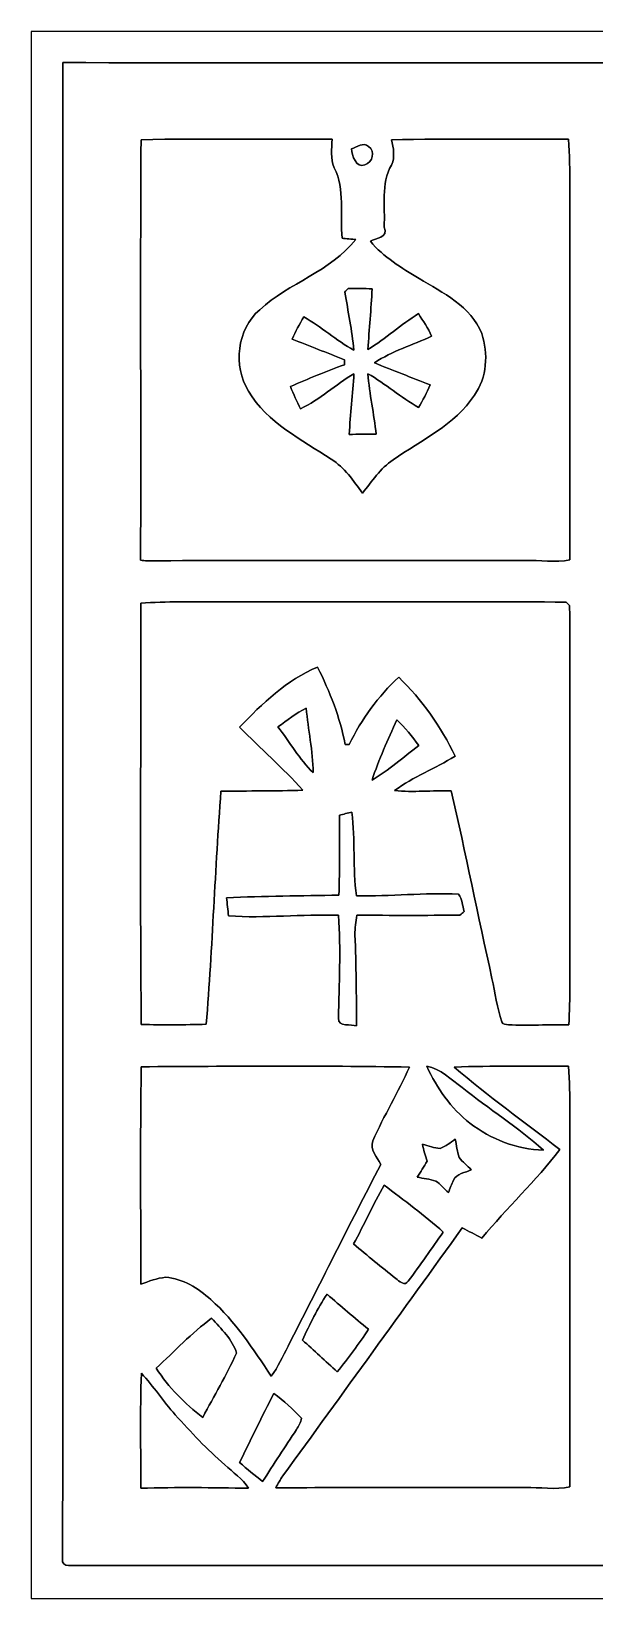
# Model space of a CAD drawing. Header units: centimetres. Extents: x -16.8 to 16.8, y -16.7 to 16.7.
# Drawn here: x -16.77 to -4.78, y -16.67 to 16.67 of the extents above; entities that cross this region are included whole.
import ezdxf

# ---------------------------------------------------------------- set-up
doc = ezdxf.new("R2010")
doc.units = ezdxf.units.CM
doc.header["$MEASUREMENT"] = 0
doc.layers.add('Layer 1', color=7, linetype='Continuous')

msp = doc.modelspace()

# ---------------------------------------------------------------- linework, layer by layer
at = {"layer": 'Layer 1', "color": 7}
for points, knots in [([(-16.77458, 16.66875), (-16.77458, 16.66875), (16.77458, 16.66875), (16.77458, 16.66875), (16.77458, 16.66875), (16.77458, 16.66875), (16.77458, -16.66875), (16.77458, -16.66875), (16.77458, -16.66875), (16.77458, -16.66875), (-16.77458, -16.66875), (-16.77458, -16.66875), (-16.77458, -16.66875), (-16.77458, -16.66875), (-16.77458, 16.66875), (-16.77458, 16.66875), (-16.77458, 16.66875), (-16.77458, 16.66875), (-16.77458, 16.66875), (-16.77458, 16.66875)], [0, 0, 0, 0, 0.16666667, 0.16666667, 0.16666667, 0.16666667, 0.33333333, 0.33333333, 0.33333333, 0.33333333, 0.5, 0.5, 0.5, 0.5, 0.66666667, 0.66666667, 0.66666667, 0.66666667, 1, 1, 1, 1]), ([(-16.1036, 16.00306), (-16.10536, 8.44056), (-16.1036, 0.87771), (-16.10431, -6.68514), (-16.10431, -6.68514), (-16.1096, -9.75184), (-16.09302, -12.81959), (-16.11418, -15.88594), (-16.11418, -15.88594), (-16.09337, -15.96425), (-15.99494, -15.96108), (-15.93003, -15.96566), (-15.93003, -15.96566), (-5.16079, -15.95226), (5.60952, -15.98013), (16.37877, -15.95191), (16.37877, -15.95191), (16.39923, -5.50157), (16.37665, 4.94877), (16.39006, 15.3991), (16.39006, 15.3991), (16.38018, 15.59772), (16.39429, 15.80162), (16.34984, 15.99671), (16.34984, 15.99671), (16.00341, 16.06268), (15.64287, 15.97484), (15.29292, 15.99882), (15.29292, 15.99882), (4.82741, 16.00094), (-5.63809, 15.99247), (-16.1036, 16.00306)], [0, 0, 0, 0, 0.11111111, 0.11111111, 0.11111111, 0.11111111, 0.22222222, 0.22222222, 0.22222222, 0.22222222, 0.33333333, 0.33333333, 0.33333333, 0.33333333, 0.44444444, 0.44444444, 0.44444444, 0.44444444, 0.55555556, 0.55555556, 0.55555556, 0.55555556, 0.66666667, 0.66666667, 0.66666667, 0.66666667, 0.77777778, 0.77777778, 0.77777778, 0.77777778, 1, 1, 1, 1]), ([(-14.43814, 14.36441), (-13.08312, 14.38945), (-11.72774, 14.37005), (-10.37237, 14.37534), (-10.37237, 14.37534), (-10.37237, 14.17355), (-10.41506, 13.95836), (-10.32475, 13.76856), (-10.32475, 13.76856), (-10.08803, 13.30254), (-10.21115, 12.76738), (-10.15683, 12.26608), (-10.15683, 12.26608), (-10.08415, 12.25973), (-9.93881, 12.24633), (-9.86614, 12.23998), (-9.86614, 12.23998), (-10.40342, 11.5637), (-11.28501, 11.31676), (-11.9126, 10.74773), (-11.9126, 10.74773), (-12.39626, 10.32827), (-12.48445, 9.55146), (-12.14896, 9.01594), (-12.14896, 9.01594), (-11.75456, 8.33579), (-11.01654, 7.98936), (-10.38931, 7.56638), (-10.38931, 7.56638), (-10.10285, 7.39316), (-9.91729, 7.10812), (-9.72361, 6.84459), (-9.72361, 6.84459), (-9.52359, 7.09648), (-9.34614, 7.37411), (-9.07027, 7.55297), (-9.07027, 7.55297), (-8.46984, 7.97419), (-7.75723, 8.2991), (-7.34025, 8.92916), (-7.34025, 8.92916), (-7.07425, 9.30275), (-7.04109, 9.81216), (-7.18397, 10.23973), (-7.18397, 10.23973), (-7.41433, 10.82604), (-8.01617, 11.10509), (-8.51958, 11.41236), (-8.51958, 11.41236), (-8.89071, 11.63814), (-9.27559, 11.86427), (-9.55604, 12.20294), (-9.55604, 12.20294), (-9.44809, 12.26608), (-9.15988, 12.28055), (-9.26394, 12.50421), (-9.26394, 12.50421), (-9.23114, 12.94377), (-9.34261, 13.42566), (-9.10449, 13.82501), (-9.10449, 13.82501), (-9.02829, 13.99716), (-9.06427, 14.18731), (-9.10519, 14.36264), (-9.10519, 14.36264), (-7.84931, 14.39086), (-6.59236, 14.3697), (-5.33612, 14.37499), (-5.33612, 14.37499), (-5.29237, 13.70577), (-5.31213, 13.03479), (-5.30895, 12.36486), (-5.30895, 12.36486), (-5.30825, 10.05311), (-5.31178, 7.74171), (-5.30719, 5.42996), (-5.30719, 5.42996), (-5.62046, 5.36011), (-5.94466, 5.42713), (-6.26181, 5.41232), (-6.26181, 5.41232), (-8.94362, 5.41514), (-11.62579, 5.42219), (-14.30726, 5.40702), (-14.30726, 5.40702), (-14.35453, 5.40985), (-14.40145, 5.41514), (-14.44837, 5.42043), (-14.44837, 5.42043), (-14.43778, 8.40176), (-14.4586, 11.38308), (-14.43814, 14.36441)], [0, 0, 0, 0, 0.04166667, 0.04166667, 0.04166667, 0.04166667, 0.08333333, 0.08333333, 0.08333333, 0.08333333, 0.125, 0.125, 0.125, 0.125, 0.16666667, 0.16666667, 0.16666667, 0.16666667, 0.20833333, 0.20833333, 0.20833333, 0.20833333, 0.25, 0.25, 0.25, 0.25, 0.29166667, 0.29166667, 0.29166667, 0.29166667, 0.33333333, 0.33333333, 0.33333333, 0.33333333, 0.375, 0.375, 0.375, 0.375, 0.41666667, 0.41666667, 0.41666667, 0.41666667, 0.45833333, 0.45833333, 0.45833333, 0.45833333, 0.5, 0.5, 0.5, 0.5, 0.54166667, 0.54166667, 0.54166667, 0.54166667, 0.58333333, 0.58333333, 0.58333333, 0.58333333, 0.625, 0.625, 0.625, 0.625, 0.66666667, 0.66666667, 0.66666667, 0.66666667, 0.70833333, 0.70833333, 0.70833333, 0.70833333, 0.75, 0.75, 0.75, 0.75, 0.79166667, 0.79166667, 0.79166667, 0.79166667, 0.83333333, 0.83333333, 0.83333333, 0.83333333, 0.875, 0.875, 0.875, 0.875, 0.91666667, 0.91666667, 0.91666667, 0.91666667, 1, 1, 1, 1]), ([(-9.95751, 14.1665), (-9.84532, 14.2046), (-9.70633, 14.32066), (-9.59661, 14.21765), (-9.59661, 14.21765), (-9.44351, 14.11922), (-9.50524, 13.88004), (-9.6714, 13.83242), (-9.6714, 13.83242), (-9.86049, 13.74881), (-9.9508, 14.03421), (-9.95751, 14.1665)], [0, 0, 0, 0, 0.25, 0.25, 0.25, 0.25, 0.5, 0.5, 0.5, 0.5, 1, 1, 1, 1]), ([(-10.02806, 11.19823), (-9.85802, 11.19752), (-9.68763, 11.19787), (-9.51759, 11.19258), (-9.51759, 11.19258), (-9.53946, 10.7629), (-9.5825, 10.33462), (-9.60649, 9.90494), (-9.60649, 9.90494), (-9.22584, 10.12613), (-8.90482, 10.43376), (-8.53087, 10.66447), (-8.53087, 10.66447), (-8.43351, 10.5089), (-8.32979, 10.35544), (-8.25183, 10.18857), (-8.25183, 10.18857), (-8.65152, 9.9882), (-9.09673, 9.87496), (-9.46679, 9.61743), (-9.46679, 9.61743), (-9.07662, 9.45092), (-8.67657, 9.3091), (-8.28428, 9.14788), (-8.28428, 9.14788), (-8.35201, 8.98207), (-8.43844, 8.82438), (-8.5284, 8.66951), (-8.5284, 8.66951), (-8.90693, 8.87977), (-9.23325, 9.17116), (-9.60896, 9.38636), (-9.60896, 9.38636), (-9.57157, 8.95385), (-9.48231, 8.52805), (-9.42904, 8.09766), (-9.42904, 8.09766), (-9.62166, 8.09766), (-9.81428, 8.09731), (-10.00654, 8.0966), (-10.00654, 8.0966), (-9.98114, 8.52699), (-9.93704, 8.95632), (-9.90459, 9.38636), (-9.90459, 9.38636), (-10.29617, 9.15564), (-10.62884, 8.83461), (-11.043, 8.64059), (-11.043, 8.64059), (-11.11603, 8.79722), (-11.19505, 8.95068), (-11.25502, 9.11296), (-11.25502, 9.11296), (-10.87684, 9.27841), (-10.49655, 9.43963), (-10.10708, 9.57721), (-10.10708, 9.57721), (-10.10744, 9.60367), (-10.10779, 9.65694), (-10.10779, 9.6834), (-10.10779, 9.6834), (-10.47785, 9.83192), (-10.85003, 9.97479), (-11.2201, 10.12225), (-11.2201, 10.12225), (-11.15378, 10.28841), (-11.06064, 10.44152), (-10.97386, 10.59709), (-10.97386, 10.59709), (-10.60238, 10.38507), (-10.28241, 10.09403), (-9.90812, 9.88695), (-9.90812, 9.88695), (-9.94516, 10.30252), (-10.02912, 10.7121), (-10.1025, 11.12203), (-10.1025, 11.12203), (-10.0778, 11.14743), (-10.05276, 11.17283), (-10.02806, 11.19823)], [0, 0, 0, 0, 0.04761905, 0.04761905, 0.04761905, 0.04761905, 0.0952381, 0.0952381, 0.0952381, 0.0952381, 0.14285714, 0.14285714, 0.14285714, 0.14285714, 0.19047619, 0.19047619, 0.19047619, 0.19047619, 0.23809524, 0.23809524, 0.23809524, 0.23809524, 0.28571429, 0.28571429, 0.28571429, 0.28571429, 0.33333333, 0.33333333, 0.33333333, 0.33333333, 0.38095238, 0.38095238, 0.38095238, 0.38095238, 0.42857143, 0.42857143, 0.42857143, 0.42857143, 0.47619048, 0.47619048, 0.47619048, 0.47619048, 0.52380952, 0.52380952, 0.52380952, 0.52380952, 0.57142857, 0.57142857, 0.57142857, 0.57142857, 0.61904762, 0.61904762, 0.61904762, 0.61904762, 0.66666667, 0.66666667, 0.66666667, 0.66666667, 0.71428571, 0.71428571, 0.71428571, 0.71428571, 0.76190476, 0.76190476, 0.76190476, 0.76190476, 0.80952381, 0.80952381, 0.80952381, 0.80952381, 0.85714286, 0.85714286, 0.85714286, 0.85714286, 0.9047619, 0.9047619, 0.9047619, 0.9047619, 1, 1, 1, 1]), ([(-14.44554, 4.50674), (-13.89415, 4.54378), (-13.34064, 4.5339), (-12.78819, 4.53425), (-12.78819, 4.53425), (-10.32157, 4.52896), (-7.85495, 4.5399), (-5.38833, 4.52896), (-5.38833, 4.52896), (-5.36363, 4.50391), (-5.33859, 4.47922), (-5.31354, 4.45417), (-5.31354, 4.45417), (-5.30296, 2.04646), (-5.31354, -0.3616), (-5.3086, -2.76931), (-5.3086, -2.76931), (-5.31001, -3.33269), (-5.29766, -3.89714), (-5.33259, -4.46052), (-5.33259, -4.46052), (-5.76086, -4.46229), (-6.18878, -4.47675), (-6.6167, -4.46299), (-6.6167, -4.46299), (-6.66679, -4.45735), (-6.73664, -4.45452), (-6.75746, -4.39949), (-6.75746, -4.39949), (-6.85906, -4.09928), (-6.89681, -3.78284), (-6.96771, -3.47486), (-6.96771, -3.47486), (-7.26511, -2.14701), (-7.52581, -0.81068), (-7.83696, 0.514), (-7.83696, 0.514), (-8.23807, 0.52458), (-8.64129, 0.47837), (-9.04099, 0.51964), (-9.04099, 0.51964), (-8.64306, 0.81562), (-8.17245, 0.98989), (-7.753, 1.2506), (-7.753, 1.2506), (-8.04827, 1.87643), (-8.45855, 2.45004), (-8.95315, 2.93405), (-8.95315, 2.93405), (-9.3853, 2.52483), (-9.74619, 2.03729), (-10.00619, 1.50178), (-10.00619, 1.50178), (-10.02841, 1.50178), (-10.07251, 1.50178), (-10.09474, 1.50213), (-10.09474, 1.50213), (-10.20269, 2.07716), (-10.41859, 2.62502), (-10.68105, 3.14643), (-10.68105, 3.14643), (-11.33404, 2.87514), (-11.8618, 2.37067), (-12.34264, 1.86584), (-12.34264, 1.86584), (-11.89426, 1.41923), (-11.41942, 0.99766), (-10.99361, 0.52917), (-10.99361, 0.52917), (-11.57429, 0.50271), (-12.15566, 0.51682), (-12.73669, 0.50412), (-12.73669, 0.50412), (-12.86369, -1.14653), (-12.91696, -2.80211), (-13.04925, -4.45206), (-13.04925, -4.45206), (-13.51104, -4.4644), (-13.97318, -4.46687), (-14.43496, -4.45558), (-14.43496, -4.45558), (-14.46071, -1.46826), (-14.43955, 1.51941), (-14.44554, 4.50674)], [0, 0, 0, 0, 0.04545455, 0.04545455, 0.04545455, 0.04545455, 0.09090909, 0.09090909, 0.09090909, 0.09090909, 0.13636364, 0.13636364, 0.13636364, 0.13636364, 0.18181818, 0.18181818, 0.18181818, 0.18181818, 0.22727273, 0.22727273, 0.22727273, 0.22727273, 0.27272727, 0.27272727, 0.27272727, 0.27272727, 0.31818182, 0.31818182, 0.31818182, 0.31818182, 0.36363636, 0.36363636, 0.36363636, 0.36363636, 0.40909091, 0.40909091, 0.40909091, 0.40909091, 0.45454545, 0.45454545, 0.45454545, 0.45454545, 0.5, 0.5, 0.5, 0.5, 0.54545455, 0.54545455, 0.54545455, 0.54545455, 0.59090909, 0.59090909, 0.59090909, 0.59090909, 0.63636364, 0.63636364, 0.63636364, 0.63636364, 0.68181818, 0.68181818, 0.68181818, 0.68181818, 0.72727273, 0.72727273, 0.72727273, 0.72727273, 0.77272727, 0.77272727, 0.77272727, 0.77272727, 0.81818182, 0.81818182, 0.81818182, 0.81818182, 0.86363636, 0.86363636, 0.86363636, 0.86363636, 0.90909091, 0.90909091, 0.90909091, 0.90909091, 1, 1, 1, 1]), ([(-11.52419, 1.87431), (-11.32981, 2.01612), (-11.13649, 2.16288), (-10.922, 2.27295), (-10.922, 2.27295), (-10.88178, 1.81575), (-10.78018, 1.36243), (-10.77207, 0.90276), (-10.77207, 0.90276), (-11.07299, 1.18357), (-11.27054, 1.55328), (-11.52419, 1.87431)], [0, 0, 0, 0, 0.25, 0.25, 0.25, 0.25, 0.5, 0.5, 0.5, 0.5, 1, 1, 1, 1]), ([(-8.99513, 2.02424), (-8.82191, 1.85702), (-8.66281, 1.67464), (-8.52629, 1.47638), (-8.52629, 1.47638), (-8.85508, 1.22767), (-9.16728, 0.95462), (-9.52041, 0.73942), (-9.52041, 0.73942), (-9.37754, 1.17934), (-9.1821, 1.60161), (-8.99513, 2.02424)], [0, 0, 0, 0, 0.25, 0.25, 0.25, 0.25, 0.5, 0.5, 0.5, 0.5, 1, 1, 1, 1]), ([(-10.21433, -0.00494), (-10.12649, 0.01905), (-10.03794, 0.04022), (-9.94869, 0.05715), (-9.94869, 0.05715), (-9.87496, -0.53164), (-9.93458, -1.12995), (-9.85449, -1.71732), (-9.85449, -1.71732), (-9.12813, -1.73002), (-8.40317, -1.65312), (-7.67715, -1.68099), (-7.67715, -1.68099), (-7.60377, -1.78964), (-7.5946, -1.92758), (-7.55685, -2.0514), (-7.55685, -2.0514), (-7.58754, -2.0768), (-7.61824, -2.10291), (-7.64858, -2.12901), (-7.64858, -2.12901), (-8.38094, -2.13819), (-9.11331, -2.13431), (-9.84568, -2.13254), (-9.84568, -2.13254), (-9.86543, -2.26907), (-9.88624, -2.40665), (-9.88413, -2.54564), (-9.88413, -2.54564), (-9.85873, -3.19158), (-9.85132, -3.83857), (-9.85308, -4.48522), (-9.85308, -4.48522), (-9.95609, -4.44253), (-10.24431, -4.51873), (-10.23761, -4.32364), (-10.23761, -4.32364), (-10.21856, -3.59445), (-10.18399, -2.86244), (-10.23514, -2.13395), (-10.23514, -2.13395), (-11.01549, -2.10538), (-11.79618, -2.19992), (-12.57512, -2.14701), (-12.57512, -2.14701), (-12.58923, -2.01789), (-12.6044, -1.88842), (-12.61851, -1.75966), (-12.61851, -1.75966), (-11.82194, -1.72156), (-11.02219, -1.72297), (-10.22456, -1.7018), (-10.22456, -1.7018), (-10.20692, -1.1363), (-10.21327, -0.57044), (-10.21433, -0.00494)], [0, 0, 0, 0, 0.06666667, 0.06666667, 0.06666667, 0.06666667, 0.13333333, 0.13333333, 0.13333333, 0.13333333, 0.2, 0.2, 0.2, 0.2, 0.26666667, 0.26666667, 0.26666667, 0.26666667, 0.33333333, 0.33333333, 0.33333333, 0.33333333, 0.4, 0.4, 0.4, 0.4, 0.46666667, 0.46666667, 0.46666667, 0.46666667, 0.53333333, 0.53333333, 0.53333333, 0.53333333, 0.6, 0.6, 0.6, 0.6, 0.66666667, 0.66666667, 0.66666667, 0.66666667, 0.73333333, 0.73333333, 0.73333333, 0.73333333, 0.8, 0.8, 0.8, 0.8, 0.86666667, 0.86666667, 0.86666667, 0.86666667, 1, 1, 1, 1]), ([(-14.43531, -5.35552), (-12.53208, -5.34211), (-10.62778, -5.3273), (-8.7249, -5.36328), (-8.7249, -5.36328), (-8.95809, -5.89809), (-9.26783, -6.39586), (-9.50489, -6.92891), (-9.50489, -6.92891), (-9.57439, -7.12223), (-9.41105, -7.27393), (-9.33485, -7.43197), (-9.33485, -7.43197), (-10.00478, -8.71537), (-10.64789, -10.01289), (-11.30829, -11.30159), (-11.30829, -11.30159), (-11.42083, -11.51608), (-11.51855, -11.74044), (-11.66495, -11.93482), (-11.66495, -11.93482), (-12.05371, -11.36332), (-12.43259, -10.7696), (-12.95294, -10.3064), (-12.95294, -10.3064), (-13.21999, -10.06299), (-13.54773, -9.85873), (-13.91673, -9.83403), (-13.91673, -9.83403), (-14.09912, -9.84956), (-14.27057, -9.92117), (-14.44272, -9.97761), (-14.44272, -9.97761), (-14.44413, -8.43668), (-14.45824, -6.8961), (-14.43531, -5.35552)], [0, 0, 0, 0, 0.1, 0.1, 0.1, 0.1, 0.2, 0.2, 0.2, 0.2, 0.3, 0.3, 0.3, 0.3, 0.4, 0.4, 0.4, 0.4, 0.5, 0.5, 0.5, 0.5, 0.6, 0.6, 0.6, 0.6, 0.7, 0.7, 0.7, 0.7, 0.8, 0.8, 0.8, 0.8, 1, 1, 1, 1]), ([(-7.76923, -5.36222), (-6.95854, -5.32977), (-6.14715, -5.34776), (-5.33576, -5.34529), (-5.33576, -5.34529), (-5.3153, -5.66173), (-5.30789, -5.97923), (-5.30789, -6.29708), (-5.30789, -6.29708), (-5.30966, -8.96126), (-5.31142, -11.62579), (-5.30719, -14.29032), (-5.30719, -14.29032), (-5.62046, -14.36017), (-5.94466, -14.29279), (-6.26181, -14.30796), (-6.26181, -14.30796), (-8.03099, -14.30479), (-9.80017, -14.29808), (-11.56899, -14.31325), (-11.56899, -14.31325), (-11.52666, -14.22294), (-11.47586, -14.13581), (-11.4173, -14.05537), (-11.4173, -14.05537), (-10.14236, -12.3003), (-8.86919, -10.54347), (-7.60024, -8.78381), (-7.60024, -8.78381), (-7.46054, -8.85366), (-7.32331, -8.92845), (-7.18326, -8.9983), (-7.18326, -8.9983), (-6.64492, -8.35872), (-6.03109, -7.78228), (-5.52521, -7.11659), (-5.52521, -7.11659), (-6.27239, -6.53097), (-7.04956, -5.98205), (-7.76923, -5.36222)], [0, 0, 0, 0, 0.09090909, 0.09090909, 0.09090909, 0.09090909, 0.18181818, 0.18181818, 0.18181818, 0.18181818, 0.27272727, 0.27272727, 0.27272727, 0.27272727, 0.36363636, 0.36363636, 0.36363636, 0.36363636, 0.45454545, 0.45454545, 0.45454545, 0.45454545, 0.54545455, 0.54545455, 0.54545455, 0.54545455, 0.63636364, 0.63636364, 0.63636364, 0.63636364, 0.72727273, 0.72727273, 0.72727273, 0.72727273, 0.81818182, 0.81818182, 0.81818182, 0.81818182, 1, 1, 1, 1]), ([(-8.35589, -5.34423), (-8.05568, -5.39256), (-7.84013, -5.6328), (-7.59954, -5.79896), (-7.59954, -5.79896), (-7.03192, -6.25193), (-6.4135, -6.64422), (-5.87058, -7.12646), (-5.87058, -7.12646), (-6.44031, -7.12258), (-6.98535, -6.89187), (-7.43691, -6.55602), (-7.43691, -6.55602), (-7.83908, -6.23711), (-8.14388, -5.80884), (-8.35589, -5.34423)], [0, 0, 0, 0, 0.2, 0.2, 0.2, 0.2, 0.4, 0.4, 0.4, 0.4, 0.6, 0.6, 0.6, 0.6, 1, 1, 1, 1]), ([(-8.06768, -7.09119), (-7.94844, -7.05062), (-7.85248, -6.96419), (-7.74912, -6.89539), (-7.74912, -6.89539), (-7.71948, -7.02416), (-7.70925, -7.15963), (-7.6641, -7.28521), (-7.6641, -7.28521), (-7.59143, -7.38329), (-7.49229, -7.45878), (-7.40833, -7.54803), (-7.40833, -7.54803), (-7.53816, -7.6073), (-7.71737, -7.62353), (-7.78439, -7.76817), (-7.78439, -7.76817), (-7.82814, -7.85248), (-7.85954, -7.94279), (-7.89446, -8.03099), (-7.89446, -8.03099), (-7.98618, -7.95091), (-8.06203, -7.85142), (-8.16504, -7.78651), (-8.16504, -7.78651), (-8.29204, -7.74418), (-8.42645, -7.73077), (-8.55663, -7.70255), (-8.55663, -7.70255), (-8.48607, -7.58896), (-8.41551, -7.47501), (-8.34531, -7.36212), (-8.34531, -7.36212), (-8.38976, -7.2457), (-8.42645, -7.12576), (-8.44338, -7.00229), (-8.44338, -7.00229), (-8.31885, -7.03263), (-8.19785, -7.09154), (-8.06768, -7.09119)], [0, 0, 0, 0, 0.09090909, 0.09090909, 0.09090909, 0.09090909, 0.18181818, 0.18181818, 0.18181818, 0.18181818, 0.27272727, 0.27272727, 0.27272727, 0.27272727, 0.36363636, 0.36363636, 0.36363636, 0.36363636, 0.45454545, 0.45454545, 0.45454545, 0.45454545, 0.54545455, 0.54545455, 0.54545455, 0.54545455, 0.63636364, 0.63636364, 0.63636364, 0.63636364, 0.72727273, 0.72727273, 0.72727273, 0.72727273, 0.81818182, 0.81818182, 0.81818182, 0.81818182, 1, 1, 1, 1]), ([(-9.26359, -7.87294), (-8.83849, -8.19856), (-8.40176, -8.51253), (-8.00347, -8.87201), (-8.00347, -8.87201), (-8.25324, -9.21808), (-8.4896, -9.57509), (-8.74995, -9.91341), (-8.74995, -9.91341), (-8.81309, -10.03194), (-8.95103, -9.90988), (-9.01241, -9.85943), (-9.01241, -9.85943), (-9.31404, -9.61637), (-9.61849, -9.37648), (-9.91306, -9.1246), (-9.91306, -9.1246), (-9.68622, -8.71291), (-9.49748, -8.28111), (-9.26359, -7.87294)], [0, 0, 0, 0, 0.16666667, 0.16666667, 0.16666667, 0.16666667, 0.33333333, 0.33333333, 0.33333333, 0.33333333, 0.5, 0.5, 0.5, 0.5, 0.66666667, 0.66666667, 0.66666667, 0.66666667, 1, 1, 1, 1]), ([(-11.00384, -11.16789), (-10.8398, -10.83733), (-10.68846, -10.49726), (-10.47926, -10.19175), (-10.47926, -10.19175), (-10.18611, -10.44293), (-9.89683, -10.69904), (-9.59309, -10.93823), (-9.59309, -10.93823), (-9.79911, -11.25149), (-10.02983, -11.54748), (-10.25948, -11.84346), (-10.25948, -11.84346), (-10.51384, -11.62473), (-10.75373, -11.39084), (-11.00384, -11.16789)], [0, 0, 0, 0, 0.2, 0.2, 0.2, 0.2, 0.4, 0.4, 0.4, 0.4, 0.6, 0.6, 0.6, 0.6, 1, 1, 1, 1]), ([(-14.11464, -11.76902), (-13.73046, -11.40566), (-13.36181, -11.02078), (-12.93601, -10.70575), (-12.93601, -10.70575), (-12.73951, -10.92976), (-12.48622, -11.15413), (-12.40578, -11.44623), (-12.40578, -11.44623), (-12.61745, -11.9126), (-12.88697, -12.35569), (-13.12298, -12.81218), (-13.12298, -12.81218), (-13.50892, -12.52185), (-13.85076, -12.17436), (-14.11464, -11.76902)], [0, 0, 0, 0, 0.2, 0.2, 0.2, 0.2, 0.4, 0.4, 0.4, 0.4, 0.6, 0.6, 0.6, 0.6, 1, 1, 1, 1]), ([(-14.43108, -11.87521), (-14.16897, -12.15072), (-13.96718, -12.4774), (-13.71, -12.75786), (-13.71, -12.75786), (-13.37134, -13.12404), (-13.03902, -13.49869), (-12.6552, -13.81936), (-12.6552, -13.81936), (-12.48375, -13.98305), (-12.27702, -14.11746), (-12.14931, -14.32172), (-12.14931, -14.32172), (-12.91414, -14.30408), (-13.67896, -14.29985), (-14.44378, -14.31854), (-14.44378, -14.31854), (-14.44202, -13.50398), (-14.46248, -12.68906), (-14.43108, -11.87521)], [0, 0, 0, 0, 0.16666667, 0.16666667, 0.16666667, 0.16666667, 0.33333333, 0.33333333, 0.33333333, 0.33333333, 0.5, 0.5, 0.5, 0.5, 0.66666667, 0.66666667, 0.66666667, 0.66666667, 1, 1, 1, 1]), ([(-11.61168, -12.30489), (-11.40248, -12.46364), (-11.19928, -12.63438), (-11.02466, -12.83123), (-11.02466, -12.83123), (-11.02572, -12.92225), (-11.08816, -12.99422), (-11.12943, -13.07006), (-11.12943, -13.07006), (-11.36756, -13.44048), (-11.61697, -13.80419), (-11.84945, -14.17849), (-11.84945, -14.17849), (-12.01773, -14.04796), (-12.18177, -13.91356), (-12.33876, -13.76998), (-12.33876, -13.76998), (-12.09922, -13.27997), (-11.86145, -12.78961), (-11.61168, -12.30489)], [0, 0, 0, 0, 0.16666667, 0.16666667, 0.16666667, 0.16666667, 0.33333333, 0.33333333, 0.33333333, 0.33333333, 0.5, 0.5, 0.5, 0.5, 0.66666667, 0.66666667, 0.66666667, 0.66666667, 1, 1, 1, 1])]:
    msp.add_open_spline(points, degree=3, knots=knots, dxfattribs=at)
at = {"layer": 'Layer 1', "color": 251}
for points, knots in [([(-16.1036, 16.00306), (-5.63809, 15.99247), (4.82741, 16.00094), (15.29292, 15.99882), (15.29292, 15.99882), (15.64287, 15.97484), (16.00341, 16.06268), (16.34984, 15.99671), (16.34984, 15.99671), (16.39429, 15.80162), (16.38018, 15.59772), (16.39006, 15.3991), (16.39006, 15.3991), (16.37665, 4.94877), (16.39923, -5.50157), (16.37877, -15.95191), (16.37877, -15.95191), (5.60952, -15.98013), (-5.16079, -15.95226), (-15.93003, -15.96566), (-15.93003, -15.96566), (-15.99494, -15.96108), (-16.09337, -15.96425), (-16.11418, -15.88594), (-16.11418, -15.88594), (-16.09302, -12.81959), (-16.1096, -9.75184), (-16.10431, -6.68514), (-16.10431, -6.68514), (-16.1036, 0.87771), (-16.10536, 8.44056), (-16.1036, 16.00306), (-16.1036, 16.00306), (-16.1036, 16.00306), (-16.1036, 16.00306), (-16.1036, 16.00306)], [0, 0, 0, 0, 0.1, 0.1, 0.1, 0.1, 0.2, 0.2, 0.2, 0.2, 0.3, 0.3, 0.3, 0.3, 0.4, 0.4, 0.4, 0.4, 0.5, 0.5, 0.5, 0.5, 0.6, 0.6, 0.6, 0.6, 0.7, 0.7, 0.7, 0.7, 0.8, 0.8, 0.8, 0.8, 1, 1, 1, 1]), ([(-14.43814, 14.36441), (-14.4586, 11.38308), (-14.43778, 8.40176), (-14.44837, 5.42043), (-14.44837, 5.42043), (-14.40145, 5.41514), (-14.35453, 5.40985), (-14.30726, 5.40702), (-14.30726, 5.40702), (-11.62579, 5.42219), (-8.94362, 5.41514), (-6.26181, 5.41232), (-6.26181, 5.41232), (-5.94466, 5.42713), (-5.62046, 5.36011), (-5.30719, 5.42996), (-5.30719, 5.42996), (-5.31178, 7.74171), (-5.30825, 10.05311), (-5.30895, 12.36486), (-5.30895, 12.36486), (-5.31213, 13.03479), (-5.29237, 13.70577), (-5.33612, 14.37499), (-5.33612, 14.37499), (-6.59236, 14.3697), (-7.84931, 14.39086), (-9.10519, 14.36264), (-9.10519, 14.36264), (-9.06427, 14.18731), (-9.02829, 13.99716), (-9.10449, 13.82501), (-9.10449, 13.82501), (-9.34261, 13.42566), (-9.23114, 12.94377), (-9.26394, 12.50421), (-9.26394, 12.50421), (-9.15988, 12.28055), (-9.44809, 12.26608), (-9.55604, 12.20294), (-9.55604, 12.20294), (-9.27559, 11.86427), (-8.89071, 11.63814), (-8.51958, 11.41236), (-8.51958, 11.41236), (-8.01617, 11.10509), (-7.41433, 10.82604), (-7.18397, 10.23973), (-7.18397, 10.23973), (-7.04109, 9.81216), (-7.07425, 9.30275), (-7.34025, 8.92916), (-7.34025, 8.92916), (-7.75723, 8.2991), (-8.46984, 7.97419), (-9.07027, 7.55297), (-9.07027, 7.55297), (-9.34614, 7.37411), (-9.52359, 7.09648), (-9.72361, 6.84459), (-9.72361, 6.84459), (-9.91729, 7.10812), (-10.10285, 7.39316), (-10.38931, 7.56638), (-10.38931, 7.56638), (-11.01654, 7.98936), (-11.75456, 8.33579), (-12.14896, 9.01594), (-12.14896, 9.01594), (-12.48445, 9.55146), (-12.39626, 10.32827), (-11.9126, 10.74773), (-11.9126, 10.74773), (-11.28501, 11.31676), (-10.40342, 11.5637), (-9.86614, 12.23998), (-9.86614, 12.23998), (-9.93881, 12.24633), (-10.08415, 12.25973), (-10.15683, 12.26608), (-10.15683, 12.26608), (-10.21115, 12.76738), (-10.08803, 13.30254), (-10.32475, 13.76856), (-10.32475, 13.76856), (-10.41506, 13.95836), (-10.37237, 14.17355), (-10.37237, 14.37534), (-10.37237, 14.37534), (-11.72774, 14.37005), (-13.08312, 14.38945), (-14.43814, 14.36441), (-14.43814, 14.36441), (-14.43814, 14.36441), (-14.43814, 14.36441), (-14.43814, 14.36441)], [0, 0, 0, 0, 0.04, 0.04, 0.04, 0.04, 0.08, 0.08, 0.08, 0.08, 0.12, 0.12, 0.12, 0.12, 0.16, 0.16, 0.16, 0.16, 0.2, 0.2, 0.2, 0.2, 0.24, 0.24, 0.24, 0.24, 0.28, 0.28, 0.28, 0.28, 0.32, 0.32, 0.32, 0.32, 0.36, 0.36, 0.36, 0.36, 0.4, 0.4, 0.4, 0.4, 0.44, 0.44, 0.44, 0.44, 0.48, 0.48, 0.48, 0.48, 0.52, 0.52, 0.52, 0.52, 0.56, 0.56, 0.56, 0.56, 0.6, 0.6, 0.6, 0.6, 0.64, 0.64, 0.64, 0.64, 0.68, 0.68, 0.68, 0.68, 0.72, 0.72, 0.72, 0.72, 0.76, 0.76, 0.76, 0.76, 0.8, 0.8, 0.8, 0.8, 0.84, 0.84, 0.84, 0.84, 0.88, 0.88, 0.88, 0.88, 0.92, 0.92, 0.92, 0.92, 1, 1, 1, 1]), ([(-9.95751, 14.1665), (-9.9508, 14.03421), (-9.86049, 13.74881), (-9.6714, 13.83242), (-9.6714, 13.83242), (-9.50524, 13.88004), (-9.44351, 14.11922), (-9.59661, 14.21765), (-9.59661, 14.21765), (-9.70633, 14.32066), (-9.84532, 14.2046), (-9.95751, 14.1665), (-9.95751, 14.1665), (-9.95751, 14.1665), (-9.95751, 14.1665), (-9.95751, 14.1665)], [0, 0, 0, 0, 0.2, 0.2, 0.2, 0.2, 0.4, 0.4, 0.4, 0.4, 0.6, 0.6, 0.6, 0.6, 1, 1, 1, 1]), ([(-10.02806, 11.19823), (-10.05276, 11.17283), (-10.0778, 11.14743), (-10.1025, 11.12203), (-10.1025, 11.12203), (-10.02912, 10.7121), (-9.94516, 10.30252), (-9.90812, 9.88695), (-9.90812, 9.88695), (-10.28241, 10.09403), (-10.60238, 10.38507), (-10.97386, 10.59709), (-10.97386, 10.59709), (-11.06064, 10.44152), (-11.15378, 10.28841), (-11.2201, 10.12225), (-11.2201, 10.12225), (-10.85003, 9.97479), (-10.47785, 9.83192), (-10.10779, 9.6834), (-10.10779, 9.6834), (-10.10779, 9.65694), (-10.10744, 9.60367), (-10.10708, 9.57721), (-10.10708, 9.57721), (-10.49655, 9.43963), (-10.87684, 9.27841), (-11.25502, 9.11296), (-11.25502, 9.11296), (-11.19505, 8.95068), (-11.11603, 8.79722), (-11.043, 8.64059), (-11.043, 8.64059), (-10.62884, 8.83461), (-10.29617, 9.15564), (-9.90459, 9.38636), (-9.90459, 9.38636), (-9.93704, 8.95632), (-9.98114, 8.52699), (-10.00654, 8.0966), (-10.00654, 8.0966), (-9.81428, 8.09731), (-9.62166, 8.09766), (-9.42904, 8.09766), (-9.42904, 8.09766), (-9.48231, 8.52805), (-9.57157, 8.95385), (-9.60896, 9.38636), (-9.60896, 9.38636), (-9.23325, 9.17116), (-8.90693, 8.87977), (-8.5284, 8.66951), (-8.5284, 8.66951), (-8.43844, 8.82438), (-8.35201, 8.98207), (-8.28428, 9.14788), (-8.28428, 9.14788), (-8.67657, 9.3091), (-9.07662, 9.45092), (-9.46679, 9.61743), (-9.46679, 9.61743), (-9.09673, 9.87496), (-8.65152, 9.9882), (-8.25183, 10.18857), (-8.25183, 10.18857), (-8.32979, 10.35544), (-8.43351, 10.5089), (-8.53087, 10.66447), (-8.53087, 10.66447), (-8.90482, 10.43376), (-9.22584, 10.12613), (-9.60649, 9.90494), (-9.60649, 9.90494), (-9.5825, 10.33462), (-9.53946, 10.7629), (-9.51759, 11.19258), (-9.51759, 11.19258), (-9.68763, 11.19787), (-9.85802, 11.19752), (-10.02806, 11.19823), (-10.02806, 11.19823), (-10.02806, 11.19823), (-10.02806, 11.19823), (-10.02806, 11.19823)], [0, 0, 0, 0, 0.04545455, 0.04545455, 0.04545455, 0.04545455, 0.09090909, 0.09090909, 0.09090909, 0.09090909, 0.13636364, 0.13636364, 0.13636364, 0.13636364, 0.18181818, 0.18181818, 0.18181818, 0.18181818, 0.22727273, 0.22727273, 0.22727273, 0.22727273, 0.27272727, 0.27272727, 0.27272727, 0.27272727, 0.31818182, 0.31818182, 0.31818182, 0.31818182, 0.36363636, 0.36363636, 0.36363636, 0.36363636, 0.40909091, 0.40909091, 0.40909091, 0.40909091, 0.45454545, 0.45454545, 0.45454545, 0.45454545, 0.5, 0.5, 0.5, 0.5, 0.54545455, 0.54545455, 0.54545455, 0.54545455, 0.59090909, 0.59090909, 0.59090909, 0.59090909, 0.63636364, 0.63636364, 0.63636364, 0.63636364, 0.68181818, 0.68181818, 0.68181818, 0.68181818, 0.72727273, 0.72727273, 0.72727273, 0.72727273, 0.77272727, 0.77272727, 0.77272727, 0.77272727, 0.81818182, 0.81818182, 0.81818182, 0.81818182, 0.86363636, 0.86363636, 0.86363636, 0.86363636, 0.90909091, 0.90909091, 0.90909091, 0.90909091, 1, 1, 1, 1]), ([(-14.44554, 4.50674), (-14.43955, 1.51941), (-14.46071, -1.46826), (-14.43496, -4.45558), (-14.43496, -4.45558), (-13.97318, -4.46687), (-13.51104, -4.4644), (-13.04925, -4.45206), (-13.04925, -4.45206), (-12.91696, -2.80211), (-12.86369, -1.14653), (-12.73669, 0.50412), (-12.73669, 0.50412), (-12.15566, 0.51682), (-11.57429, 0.50271), (-10.99361, 0.52917), (-10.99361, 0.52917), (-11.41942, 0.99766), (-11.89426, 1.41923), (-12.34264, 1.86584), (-12.34264, 1.86584), (-11.8618, 2.37067), (-11.33404, 2.87514), (-10.68105, 3.14643), (-10.68105, 3.14643), (-10.41859, 2.62502), (-10.20269, 2.07716), (-10.09474, 1.50213), (-10.09474, 1.50213), (-10.07251, 1.50178), (-10.02841, 1.50178), (-10.00619, 1.50178), (-10.00619, 1.50178), (-9.74619, 2.03729), (-9.3853, 2.52483), (-8.95315, 2.93405), (-8.95315, 2.93405), (-8.45855, 2.45004), (-8.04827, 1.87643), (-7.753, 1.2506), (-7.753, 1.2506), (-8.17245, 0.98989), (-8.64306, 0.81562), (-9.04099, 0.51964), (-9.04099, 0.51964), (-8.64129, 0.47837), (-8.23807, 0.52458), (-7.83696, 0.514), (-7.83696, 0.514), (-7.52581, -0.81068), (-7.26511, -2.14701), (-6.96771, -3.47486), (-6.96771, -3.47486), (-6.89681, -3.78284), (-6.85906, -4.09928), (-6.75746, -4.39949), (-6.75746, -4.39949), (-6.73664, -4.45452), (-6.66679, -4.45735), (-6.6167, -4.46299), (-6.6167, -4.46299), (-6.18878, -4.47675), (-5.76086, -4.46229), (-5.33259, -4.46052), (-5.33259, -4.46052), (-5.29766, -3.89714), (-5.31001, -3.33269), (-5.3086, -2.76931), (-5.3086, -2.76931), (-5.31354, -0.3616), (-5.30296, 2.04646), (-5.31354, 4.45417), (-5.31354, 4.45417), (-5.33859, 4.47922), (-5.36363, 4.50391), (-5.38833, 4.52896), (-5.38833, 4.52896), (-7.85495, 4.5399), (-10.32157, 4.52896), (-12.78819, 4.53425), (-12.78819, 4.53425), (-13.34064, 4.5339), (-13.89415, 4.54378), (-14.44554, 4.50674), (-14.44554, 4.50674), (-14.44554, 4.50674), (-14.44554, 4.50674), (-14.44554, 4.50674)], [0, 0, 0, 0, 0.04347826, 0.04347826, 0.04347826, 0.04347826, 0.08695652, 0.08695652, 0.08695652, 0.08695652, 0.13043478, 0.13043478, 0.13043478, 0.13043478, 0.17391304, 0.17391304, 0.17391304, 0.17391304, 0.2173913, 0.2173913, 0.2173913, 0.2173913, 0.26086957, 0.26086957, 0.26086957, 0.26086957, 0.30434783, 0.30434783, 0.30434783, 0.30434783, 0.34782609, 0.34782609, 0.34782609, 0.34782609, 0.39130435, 0.39130435, 0.39130435, 0.39130435, 0.43478261, 0.43478261, 0.43478261, 0.43478261, 0.47826087, 0.47826087, 0.47826087, 0.47826087, 0.52173913, 0.52173913, 0.52173913, 0.52173913, 0.56521739, 0.56521739, 0.56521739, 0.56521739, 0.60869565, 0.60869565, 0.60869565, 0.60869565, 0.65217391, 0.65217391, 0.65217391, 0.65217391, 0.69565217, 0.69565217, 0.69565217, 0.69565217, 0.73913043, 0.73913043, 0.73913043, 0.73913043, 0.7826087, 0.7826087, 0.7826087, 0.7826087, 0.82608696, 0.82608696, 0.82608696, 0.82608696, 0.86956522, 0.86956522, 0.86956522, 0.86956522, 0.91304348, 0.91304348, 0.91304348, 0.91304348, 1, 1, 1, 1]), ([(-11.52419, 1.87431), (-11.27054, 1.55328), (-11.07299, 1.18357), (-10.77207, 0.90276), (-10.77207, 0.90276), (-10.78018, 1.36243), (-10.88178, 1.81575), (-10.922, 2.27295), (-10.922, 2.27295), (-11.13649, 2.16288), (-11.32981, 2.01612), (-11.52419, 1.87431), (-11.52419, 1.87431), (-11.52419, 1.87431), (-11.52419, 1.87431), (-11.52419, 1.87431)], [0, 0, 0, 0, 0.2, 0.2, 0.2, 0.2, 0.4, 0.4, 0.4, 0.4, 0.6, 0.6, 0.6, 0.6, 1, 1, 1, 1]), ([(-8.99513, 2.02424), (-9.1821, 1.60161), (-9.37754, 1.17934), (-9.52041, 0.73942), (-9.52041, 0.73942), (-9.16728, 0.95462), (-8.85508, 1.22767), (-8.52629, 1.47638), (-8.52629, 1.47638), (-8.66281, 1.67464), (-8.82191, 1.85702), (-8.99513, 2.02424), (-8.99513, 2.02424), (-8.99513, 2.02424), (-8.99513, 2.02424), (-8.99513, 2.02424)], [0, 0, 0, 0, 0.2, 0.2, 0.2, 0.2, 0.4, 0.4, 0.4, 0.4, 0.6, 0.6, 0.6, 0.6, 1, 1, 1, 1]), ([(-10.21433, -0.00494), (-10.21327, -0.57044), (-10.20692, -1.1363), (-10.22456, -1.7018), (-10.22456, -1.7018), (-11.02219, -1.72297), (-11.82194, -1.72156), (-12.61851, -1.75966), (-12.61851, -1.75966), (-12.6044, -1.88842), (-12.58923, -2.01789), (-12.57512, -2.14701), (-12.57512, -2.14701), (-11.79618, -2.19992), (-11.01549, -2.10538), (-10.23514, -2.13395), (-10.23514, -2.13395), (-10.18399, -2.86244), (-10.21856, -3.59445), (-10.23761, -4.32364), (-10.23761, -4.32364), (-10.24431, -4.51873), (-9.95609, -4.44253), (-9.85308, -4.48522), (-9.85308, -4.48522), (-9.85132, -3.83857), (-9.85873, -3.19158), (-9.88413, -2.54564), (-9.88413, -2.54564), (-9.88624, -2.40665), (-9.86543, -2.26907), (-9.84568, -2.13254), (-9.84568, -2.13254), (-9.11331, -2.13431), (-8.38094, -2.13819), (-7.64858, -2.12901), (-7.64858, -2.12901), (-7.61824, -2.10291), (-7.58754, -2.0768), (-7.55685, -2.0514), (-7.55685, -2.0514), (-7.5946, -1.92758), (-7.60377, -1.78964), (-7.67715, -1.68099), (-7.67715, -1.68099), (-8.40317, -1.65312), (-9.12813, -1.73002), (-9.85449, -1.71732), (-9.85449, -1.71732), (-9.93458, -1.12995), (-9.87496, -0.53164), (-9.94869, 0.05715), (-9.94869, 0.05715), (-10.03794, 0.04022), (-10.12649, 0.01905), (-10.21433, -0.00494), (-10.21433, -0.00494), (-10.21433, -0.00494), (-10.21433, -0.00494), (-10.21433, -0.00494)], [0, 0, 0, 0, 0.0625, 0.0625, 0.0625, 0.0625, 0.125, 0.125, 0.125, 0.125, 0.1875, 0.1875, 0.1875, 0.1875, 0.25, 0.25, 0.25, 0.25, 0.3125, 0.3125, 0.3125, 0.3125, 0.375, 0.375, 0.375, 0.375, 0.4375, 0.4375, 0.4375, 0.4375, 0.5, 0.5, 0.5, 0.5, 0.5625, 0.5625, 0.5625, 0.5625, 0.625, 0.625, 0.625, 0.625, 0.6875, 0.6875, 0.6875, 0.6875, 0.75, 0.75, 0.75, 0.75, 0.8125, 0.8125, 0.8125, 0.8125, 0.875, 0.875, 0.875, 0.875, 1, 1, 1, 1]), ([(-14.43531, -5.35552), (-14.45824, -6.8961), (-14.44413, -8.43668), (-14.44272, -9.97761), (-14.44272, -9.97761), (-14.27057, -9.92117), (-14.09912, -9.84956), (-13.91673, -9.83403), (-13.91673, -9.83403), (-13.54773, -9.85873), (-13.21999, -10.06299), (-12.95294, -10.3064), (-12.95294, -10.3064), (-12.43259, -10.7696), (-12.05371, -11.36332), (-11.66495, -11.93482), (-11.66495, -11.93482), (-11.51855, -11.74044), (-11.42083, -11.51608), (-11.30829, -11.30159), (-11.30829, -11.30159), (-10.64789, -10.01289), (-10.00478, -8.71537), (-9.33485, -7.43197), (-9.33485, -7.43197), (-9.41105, -7.27393), (-9.57439, -7.12223), (-9.50489, -6.92891), (-9.50489, -6.92891), (-9.26783, -6.39586), (-8.95809, -5.89809), (-8.7249, -5.36328), (-8.7249, -5.36328), (-10.62778, -5.3273), (-12.53208, -5.34211), (-14.43531, -5.35552), (-14.43531, -5.35552), (-14.43531, -5.35552), (-14.43531, -5.35552), (-14.43531, -5.35552)], [0, 0, 0, 0, 0.09090909, 0.09090909, 0.09090909, 0.09090909, 0.18181818, 0.18181818, 0.18181818, 0.18181818, 0.27272727, 0.27272727, 0.27272727, 0.27272727, 0.36363636, 0.36363636, 0.36363636, 0.36363636, 0.45454545, 0.45454545, 0.45454545, 0.45454545, 0.54545455, 0.54545455, 0.54545455, 0.54545455, 0.63636364, 0.63636364, 0.63636364, 0.63636364, 0.72727273, 0.72727273, 0.72727273, 0.72727273, 0.81818182, 0.81818182, 0.81818182, 0.81818182, 1, 1, 1, 1]), ([(-7.76923, -5.36222), (-7.04956, -5.98205), (-6.27239, -6.53097), (-5.52521, -7.11659), (-5.52521, -7.11659), (-6.03109, -7.78228), (-6.64492, -8.35872), (-7.18326, -8.9983), (-7.18326, -8.9983), (-7.32331, -8.92845), (-7.46054, -8.85366), (-7.60024, -8.78381), (-7.60024, -8.78381), (-8.86919, -10.54347), (-10.14236, -12.3003), (-11.4173, -14.05537), (-11.4173, -14.05537), (-11.47586, -14.13581), (-11.52666, -14.22294), (-11.56899, -14.31325), (-11.56899, -14.31325), (-9.80017, -14.29808), (-8.03099, -14.30479), (-6.26181, -14.30796), (-6.26181, -14.30796), (-5.94466, -14.29279), (-5.62046, -14.36017), (-5.30719, -14.29032), (-5.30719, -14.29032), (-5.31142, -11.62579), (-5.30966, -8.96126), (-5.30789, -6.29708), (-5.30789, -6.29708), (-5.30789, -5.97923), (-5.3153, -5.66173), (-5.33576, -5.34529), (-5.33576, -5.34529), (-6.14715, -5.34776), (-6.95854, -5.32977), (-7.76923, -5.36222), (-7.76923, -5.36222), (-7.76923, -5.36222), (-7.76923, -5.36222), (-7.76923, -5.36222)], [0, 0, 0, 0, 0.08333333, 0.08333333, 0.08333333, 0.08333333, 0.16666667, 0.16666667, 0.16666667, 0.16666667, 0.25, 0.25, 0.25, 0.25, 0.33333333, 0.33333333, 0.33333333, 0.33333333, 0.41666667, 0.41666667, 0.41666667, 0.41666667, 0.5, 0.5, 0.5, 0.5, 0.58333333, 0.58333333, 0.58333333, 0.58333333, 0.66666667, 0.66666667, 0.66666667, 0.66666667, 0.75, 0.75, 0.75, 0.75, 0.83333333, 0.83333333, 0.83333333, 0.83333333, 1, 1, 1, 1]), ([(-8.35589, -5.34423), (-8.14388, -5.80884), (-7.83908, -6.23711), (-7.43691, -6.55602), (-7.43691, -6.55602), (-6.98535, -6.89187), (-6.44031, -7.12258), (-5.87058, -7.12646), (-5.87058, -7.12646), (-6.4135, -6.64422), (-7.03192, -6.25193), (-7.59954, -5.79896), (-7.59954, -5.79896), (-7.84013, -5.6328), (-8.05568, -5.39256), (-8.35589, -5.34423), (-8.35589, -5.34423), (-8.35589, -5.34423), (-8.35589, -5.34423), (-8.35589, -5.34423)], [0, 0, 0, 0, 0.16666667, 0.16666667, 0.16666667, 0.16666667, 0.33333333, 0.33333333, 0.33333333, 0.33333333, 0.5, 0.5, 0.5, 0.5, 0.66666667, 0.66666667, 0.66666667, 0.66666667, 1, 1, 1, 1]), ([(-8.06768, -7.09119), (-8.19785, -7.09154), (-8.31885, -7.03263), (-8.44338, -7.00229), (-8.44338, -7.00229), (-8.42645, -7.12576), (-8.38976, -7.2457), (-8.34531, -7.36212), (-8.34531, -7.36212), (-8.41551, -7.47501), (-8.48607, -7.58896), (-8.55663, -7.70255), (-8.55663, -7.70255), (-8.42645, -7.73077), (-8.29204, -7.74418), (-8.16504, -7.78651), (-8.16504, -7.78651), (-8.06203, -7.85142), (-7.98618, -7.95091), (-7.89446, -8.03099), (-7.89446, -8.03099), (-7.85954, -7.94279), (-7.82814, -7.85248), (-7.78439, -7.76817), (-7.78439, -7.76817), (-7.71737, -7.62353), (-7.53816, -7.6073), (-7.40833, -7.54803), (-7.40833, -7.54803), (-7.49229, -7.45878), (-7.59143, -7.38329), (-7.6641, -7.28521), (-7.6641, -7.28521), (-7.70925, -7.15963), (-7.71948, -7.02416), (-7.74912, -6.89539), (-7.74912, -6.89539), (-7.85248, -6.96419), (-7.94844, -7.05062), (-8.06768, -7.09119), (-8.06768, -7.09119), (-8.06768, -7.09119), (-8.06768, -7.09119), (-8.06768, -7.09119)], [0, 0, 0, 0, 0.08333333, 0.08333333, 0.08333333, 0.08333333, 0.16666667, 0.16666667, 0.16666667, 0.16666667, 0.25, 0.25, 0.25, 0.25, 0.33333333, 0.33333333, 0.33333333, 0.33333333, 0.41666667, 0.41666667, 0.41666667, 0.41666667, 0.5, 0.5, 0.5, 0.5, 0.58333333, 0.58333333, 0.58333333, 0.58333333, 0.66666667, 0.66666667, 0.66666667, 0.66666667, 0.75, 0.75, 0.75, 0.75, 0.83333333, 0.83333333, 0.83333333, 0.83333333, 1, 1, 1, 1]), ([(-9.26359, -7.87294), (-9.49748, -8.28111), (-9.68622, -8.71291), (-9.91306, -9.1246), (-9.91306, -9.1246), (-9.61849, -9.37648), (-9.31404, -9.61637), (-9.01241, -9.85943), (-9.01241, -9.85943), (-8.95103, -9.90988), (-8.81309, -10.03194), (-8.74995, -9.91341), (-8.74995, -9.91341), (-8.4896, -9.57509), (-8.25324, -9.21808), (-8.00347, -8.87201), (-8.00347, -8.87201), (-8.40176, -8.51253), (-8.83849, -8.19856), (-9.26359, -7.87294), (-9.26359, -7.87294), (-9.26359, -7.87294), (-9.26359, -7.87294), (-9.26359, -7.87294)], [0, 0, 0, 0, 0.14285714, 0.14285714, 0.14285714, 0.14285714, 0.28571429, 0.28571429, 0.28571429, 0.28571429, 0.42857143, 0.42857143, 0.42857143, 0.42857143, 0.57142857, 0.57142857, 0.57142857, 0.57142857, 0.71428571, 0.71428571, 0.71428571, 0.71428571, 1, 1, 1, 1]), ([(-11.00384, -11.16789), (-10.75373, -11.39084), (-10.51384, -11.62473), (-10.25948, -11.84346), (-10.25948, -11.84346), (-10.02983, -11.54748), (-9.79911, -11.25149), (-9.59309, -10.93823), (-9.59309, -10.93823), (-9.89683, -10.69904), (-10.18611, -10.44293), (-10.47926, -10.19175), (-10.47926, -10.19175), (-10.68846, -10.49726), (-10.8398, -10.83733), (-11.00384, -11.16789), (-11.00384, -11.16789), (-11.00384, -11.16789), (-11.00384, -11.16789), (-11.00384, -11.16789)], [0, 0, 0, 0, 0.16666667, 0.16666667, 0.16666667, 0.16666667, 0.33333333, 0.33333333, 0.33333333, 0.33333333, 0.5, 0.5, 0.5, 0.5, 0.66666667, 0.66666667, 0.66666667, 0.66666667, 1, 1, 1, 1]), ([(-14.11464, -11.76902), (-13.85076, -12.17436), (-13.50892, -12.52185), (-13.12298, -12.81218), (-13.12298, -12.81218), (-12.88697, -12.35569), (-12.61745, -11.9126), (-12.40578, -11.44623), (-12.40578, -11.44623), (-12.48622, -11.15413), (-12.73951, -10.92976), (-12.93601, -10.70575), (-12.93601, -10.70575), (-13.36181, -11.02078), (-13.73046, -11.40566), (-14.11464, -11.76902), (-14.11464, -11.76902), (-14.11464, -11.76902), (-14.11464, -11.76902), (-14.11464, -11.76902)], [0, 0, 0, 0, 0.16666667, 0.16666667, 0.16666667, 0.16666667, 0.33333333, 0.33333333, 0.33333333, 0.33333333, 0.5, 0.5, 0.5, 0.5, 0.66666667, 0.66666667, 0.66666667, 0.66666667, 1, 1, 1, 1]), ([(-14.43108, -11.87521), (-14.46248, -12.68906), (-14.44202, -13.50398), (-14.44378, -14.31854), (-14.44378, -14.31854), (-13.67896, -14.29985), (-12.91414, -14.30408), (-12.14931, -14.32172), (-12.14931, -14.32172), (-12.27702, -14.11746), (-12.48375, -13.98305), (-12.6552, -13.81936), (-12.6552, -13.81936), (-13.03902, -13.49869), (-13.37134, -13.12404), (-13.71, -12.75786), (-13.71, -12.75786), (-13.96718, -12.4774), (-14.16897, -12.15072), (-14.43108, -11.87521), (-14.43108, -11.87521), (-14.43108, -11.87521), (-14.43108, -11.87521), (-14.43108, -11.87521)], [0, 0, 0, 0, 0.14285714, 0.14285714, 0.14285714, 0.14285714, 0.28571429, 0.28571429, 0.28571429, 0.28571429, 0.42857143, 0.42857143, 0.42857143, 0.42857143, 0.57142857, 0.57142857, 0.57142857, 0.57142857, 0.71428571, 0.71428571, 0.71428571, 0.71428571, 1, 1, 1, 1]), ([(-11.61168, -12.30489), (-11.86145, -12.78961), (-12.09922, -13.27997), (-12.33876, -13.76998), (-12.33876, -13.76998), (-12.18177, -13.91356), (-12.01773, -14.04796), (-11.84945, -14.17849), (-11.84945, -14.17849), (-11.61697, -13.80419), (-11.36756, -13.44048), (-11.12943, -13.07006), (-11.12943, -13.07006), (-11.08816, -12.99422), (-11.02572, -12.92225), (-11.02466, -12.83123), (-11.02466, -12.83123), (-11.19928, -12.63438), (-11.40248, -12.46364), (-11.61168, -12.30489), (-11.61168, -12.30489), (-11.61168, -12.30489), (-11.61168, -12.30489), (-11.61168, -12.30489)], [0, 0, 0, 0, 0.14285714, 0.14285714, 0.14285714, 0.14285714, 0.28571429, 0.28571429, 0.28571429, 0.28571429, 0.42857143, 0.42857143, 0.42857143, 0.42857143, 0.57142857, 0.57142857, 0.57142857, 0.57142857, 0.71428571, 0.71428571, 0.71428571, 0.71428571, 1, 1, 1, 1])]:
    msp.add_open_spline(points, degree=3, knots=knots, dxfattribs=at)

doc.saveas('drawing.dxf')
